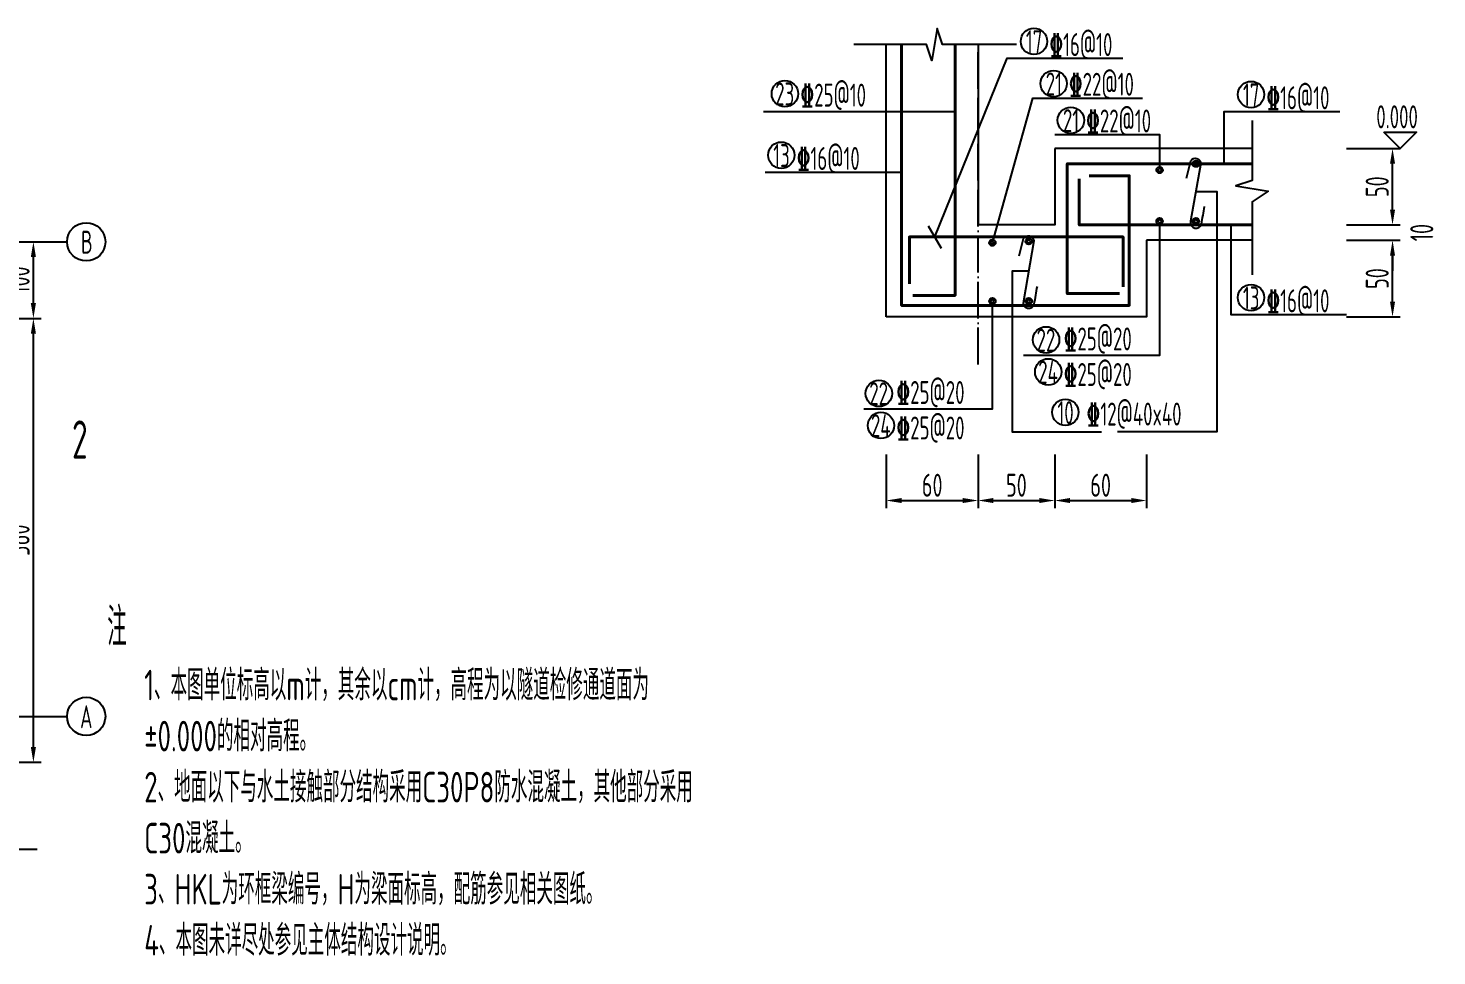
# Model space of a CAD drawing. Header units: millimetres. Extents: x -29538 to 115583, y -232866 to 15404.
# Drawn here: x 19580 to 37977, y -89264 to -77145 of the extents above; entities that cross this region are included whole.
import ezdxf
from ezdxf.enums import TextEntityAlignment as Align

# ---------------------------------------------------------------- set-up
doc = ezdxf.new("R2010")
doc.units = ezdxf.units.MM
doc.header["$LTSCALE"] = 10
doc.header["$MEASUREMENT"] = 0
doc.linetypes.add('ACAD_ISO04W100', pattern=[30, 24, -3, 0, -3])
for name, color, linetype in [('TQ-TEXT', 7, 'Continuous'), ('WALL-W', 2, 'Continuous'), ('中心线', 3, 'ACAD_ISO04W100'), ('尺寸', 4, 'Continuous'), ('文字', 7, 'Continuous'), ('标注', 4, 'Continuous'), ('次轮廓线', 7, 'Continuous'), ('轮廓线', 1, 'Continuous')]:
    doc.layers.add(name, color=color, linetype=linetype)
doc.layers.add('钢筋', color=6, linetype='Continuous', lineweight=40)
doc.styles.get("Standard").update_dxf_attribs({"font": 'gbenor.shx', "width": 0.75, "bigfont": 'gbcbig.shx'})
doc.dimstyles.get("Standard").update_dxf_attribs({"dimscale": 100, "dimtxt": 3, "dimasz": 2, "dimexe": 1, "dimexo": 1, "dimgap": 0.5, "dimtad": 1, "dimdec": 1, "dimlfac": 0.1, "dimdsep": 46, "dimtxsty": 'Standard', "dimcen": 0.5, "dimadec": 0, "dimazin": 0, "dimtfac": 1, "dimtdec": 1, "dimtofl": 0, "dimtmove": 2, "dimatfit": 3, "dimfxl": 0, "dimtolj": 1, "dimtzin": 0, "dimarcsym": 0})

# ---------------------------------------------------------------- blocks, each defined once
blk = doc.blocks.new('*D205')
at = {"layer": 'Defpoints', "color": 0}
for p in [(18400, -79936), (19648, -79936), (18400, -80936)]:
    blk.add_point(p, dxfattribs=at)
at = {"layer": '标注', "color": 0, "lineweight": -2}
for p, q in [((19048, -79936), (19748, -79936)), ((19648, -80736), (19648, -80136)), ((19048, -80936), (19748, -80936))]:
    blk.add_line(p, q, dxfattribs=at)
at = {"layer": '标注', "color": 0}
for points in [[(19614, -80136), (19681, -80136), (19648, -79936)], [(19614, -80736), (19681, -80736), (19648, -80936)]]:
    blk.add_solid(points, dxfattribs=at)
at = {"layer": '标注', "color": 0, "insert": (19448, -80436), "char_height": 300, "attachment_point": 5, "rotation": 90}
blk.add_mtext('\\A1;100', dxfattribs=at)
blk = doc.blocks.new('*D207')
at = {"layer": 'Defpoints', "color": 0}
for p in [(-5407, -80936), (19648, -80936), (17693, -86736)]:
    blk.add_point(p, dxfattribs=at)
at = {"layer": '标注', "color": 0, "lineweight": -2}
for p, q in [((19048, -80936), (19748, -80936)), ((19648, -86536), (19648, -81136)), ((19048, -86736), (19748, -86736))]:
    blk.add_line(p, q, dxfattribs=at)
at = {"layer": '标注', "color": 0}
for points in [[(19614, -81136), (19681, -81136), (19648, -80936)], [(19614, -86536), (19681, -86536), (19648, -86736)]]:
    blk.add_solid(points, dxfattribs=at)
at = {"layer": '标注', "color": 0, "insert": (19448, -83836), "char_height": 300, "attachment_point": 5, "rotation": 90}
blk.add_mtext('\\A1;580', dxfattribs=at)
blk = doc.blocks.new('*D527')
at = {"layer": 'Defpoints', "color": 0}
for p in [(34186, -79916), (37398, -79916), (34186, -80916)]:
    blk.add_point(p, dxfattribs=at)
at = {"layer": '标注', "color": 0, "lineweight": -2}
for p, q in [((36798, -79916), (37498, -79916)), ((37398, -80716), (37398, -80116)), ((36798, -80916), (37498, -80916))]:
    blk.add_line(p, q, dxfattribs=at)
at = {"layer": '标注', "color": 0}
for points in [[(37365, -80116), (37431, -80116), (37398, -79916)], [(37365, -80716), (37431, -80716), (37398, -80916)]]:
    blk.add_solid(points, dxfattribs=at)
at = {"layer": '标注', "color": 0, "insert": (37198, -80416), "char_height": 300, "attachment_point": 5, "rotation": 90}
blk.add_mtext('\\A1;50', dxfattribs=at)
blk = doc.blocks.new('*D528')
at = {"layer": 'Defpoints', "color": 0}
for p in [(35563, -78716), (37398, -78716), (32986, -79716)]:
    blk.add_point(p, dxfattribs=at)
at = {"layer": '标注', "color": 0, "lineweight": -2}
for p, q in [((36798, -78716), (37498, -78716)), ((37398, -79516), (37398, -78916)), ((36798, -79716), (37498, -79716))]:
    blk.add_line(p, q, dxfattribs=at)
at = {"layer": '标注', "color": 0}
for points in [[(37365, -78916), (37431, -78916), (37398, -78716)], [(37365, -79516), (37431, -79516), (37398, -79716)]]:
    blk.add_solid(points, dxfattribs=at)
at = {"layer": '标注', "color": 0, "insert": (37198, -79216), "char_height": 300, "attachment_point": 5, "rotation": 90}
blk.add_mtext('\\A1;50', dxfattribs=at)
blk = doc.blocks.new('*D529')
at = {"layer": 'Defpoints', "color": 0}
for p in [(31986, -79716), (30786, -80916), (31986, -83316)]:
    blk.add_point(p, dxfattribs=at)
at = {"layer": '标注', "color": 0, "lineweight": -2}
for p, q in [((30786, -82716), (30786, -83416)), ((31986, -82716), (31986, -83416)), ((30986, -83316), (31786, -83316))]:
    blk.add_line(p, q, dxfattribs=at)
at = {"layer": '标注', "color": 0}
for points in [[(30986, -83283), (30986, -83349), (30786, -83316)], [(31786, -83283), (31786, -83349), (31986, -83316)]]:
    blk.add_solid(points, dxfattribs=at)
at = {"layer": '标注', "color": 0, "insert": (31386, -83116), "char_height": 300, "attachment_point": 5}
blk.add_mtext('\\A1;60', dxfattribs=at)
blk = doc.blocks.new('*D530')
at = {"layer": 'Defpoints', "color": 0}
for p in [(31986, -79716), (32986, -79716), (32986, -83316)]:
    blk.add_point(p, dxfattribs=at)
at = {"layer": '标注', "color": 0, "lineweight": -2}
for p, q in [((31986, -82716), (31986, -83416)), ((32986, -82716), (32986, -83416)), ((32186, -83316), (32786, -83316))]:
    blk.add_line(p, q, dxfattribs=at)
at = {"layer": '标注', "color": 0}
for points in [[(32186, -83283), (32186, -83349), (31986, -83316)], [(32786, -83283), (32786, -83349), (32986, -83316)]]:
    blk.add_solid(points, dxfattribs=at)
at = {"layer": '标注', "color": 0, "insert": (32486, -83116), "char_height": 300, "attachment_point": 5}
blk.add_mtext('\\A1;50', dxfattribs=at)
blk = doc.blocks.new('*D531')
at = {"layer": 'Defpoints', "color": 0}
for p in [(32986, -79716), (34186, -80916), (34186, -83316)]:
    blk.add_point(p, dxfattribs=at)
at = {"layer": '标注', "color": 0, "lineweight": -2}
for p, q in [((32986, -82716), (32986, -83416)), ((34186, -82716), (34186, -83416)), ((33186, -83316), (33986, -83316))]:
    blk.add_line(p, q, dxfattribs=at)
at = {"layer": '标注', "color": 0}
for points in [[(33186, -83283), (33186, -83349), (32986, -83316)], [(33986, -83283), (33986, -83349), (34186, -83316)]]:
    blk.add_solid(points, dxfattribs=at)
at = {"layer": '标注', "color": 0, "insert": (33586, -83116), "char_height": 300, "attachment_point": 5}
blk.add_mtext('\\A1;60', dxfattribs=at)
blk = doc.blocks.new('*D532')
at = {"layer": 'Defpoints', "color": 0}
for p in [(32986, -79716), (34186, -79916), (37398, -79916)]:
    blk.add_point(p, dxfattribs=at)
at = {"layer": '标注', "color": 0, "lineweight": -2}
for p, q in [((37398, -79516), (37398, -79316)), ((36798, -79716), (37498, -79716)), ((36798, -79916), (37498, -79916)), ((37398, -80116), (37398, -80316))]:
    blk.add_line(p, q, dxfattribs=at)
at = {"layer": '标注', "color": 0}
for points in [[(37365, -79516), (37431, -79516), (37398, -79716)], [(37365, -80116), (37431, -80116), (37398, -79916)]]:
    blk.add_solid(points, dxfattribs=at)
at = {"layer": '标注', "color": 0, "insert": (37780, -79816), "char_height": 300, "attachment_point": 5, "rotation": 90}
blk.add_mtext('\\A1;10', dxfattribs=at)

msp = doc.modelspace()

# ---------------------------------------------------------------- linework, layer by layer
at = {"ltscale": 2}
for points in [[(32487.81, -77359.24), (31521.24, -77359.24), (31451.24, -77149.24), (31381.24, -77569.24), (31311.24, -77359.24), (30363.06, -77359.24)], [(35563.09, -78350.46), (35563.09, -79134.27), (35353.09, -79204.27), (35773.09, -79273.27), (35563.09, -79415.37), (35563.09, -80369.36)]]:
    msp.add_lwpolyline(points, dxfattribs=at)
at = {"layer": 'WALL-W', "color": 6, "ltscale": 2}
for points in [[(34705.47, -79105.35), (34764.11, -78878.25, -0.72553014), (34896.15, -78909.02), (34760.86, -79668.32, 0.974105), (34903.69, -79704.52, -0.00528314), (34944.18, -79474.47, -0.73500734)], [(32521.16, -80119.32), (32579.8, -79892.22, -0.72553014), (32711.84, -79922.99), (32576.55, -80713.19, 0.974105), (32719.38, -80749.4, -0.00528314), (32759.87, -80519.34, -0.73500734)]]:
    msp.add_lwpolyline(points, format="xyb", dxfattribs=at)
for centre, radius in [((34830.59, -78915.95), 42.19), ((34830.59, -78915.95), 21.09), ((34356.36, -78998.33), 42.19), ((34356.36, -78998.33), 21.09), ((34356.36, -79666.72), 42.19), ((34356.36, -79666.72), 21.09), ((34830.59, -79666.72), 42.19), ((34830.59, -79666.72), 21.09), ((32172.05, -79947.42), 42.19), ((32172.05, -79947.42), 21.09), ((32646.28, -79929.92), 42.19), ((32646.28, -79929.92), 21.09), ((32172.05, -80711.59), 42.19), ((32172.05, -80711.59), 21.09), ((32646.28, -80711.59), 42.19), ((32646.28, -80711.59), 21.09)]:
    msp.add_circle(centre, radius, dxfattribs=at)
at = {"layer": '中心线', "ltscale": 2}
msp.add_line((31985.84, -81537.29), (31985.84, -77359.24), dxfattribs=at)
at = {"layer": '尺寸'}
for p, q in [((18123.1, -79936.23), (20087.5, -79936.23)), ((18123.1, -86136.23), (20087.5, -86136.23))]:
    msp.add_line(p, q, dxfattribs=at)
at = {"layer": '文字'}
msp.add_lwpolyline([(20482.19, -82496.72, 0, 70, 0), (20482.19, -82696.72, 0, 0, 0), (20482.19, -82946.72, 0, 0, 0), (20002.51, -82946.72, 0, 0, 0)], format="xyseb", dxfattribs=at)
for centre, radius in [((32714.9, -77317.08), 172.44), ((32972.24, -77869.25), 172.44), ((29462.29, -78000.83), 172.44), ((35549.88, -78012.23), 172.44), ((33196.82, -78348.71), 172.44), ((29415.45, -78804.81), 172.44), ((20337.5, -79936.23), 250), ((35549.88, -80665.08), 172.44), ((32873.93, -81217.34), 172.44), ((32901.59, -81635.22), 172.44), ((30689.63, -81916.52), 172.44), ((33124.98, -82163.63), 172.44), ((30717.28, -82334.4), 172.44), ((20337.5, -86136.23), 250)]:
    msp.add_circle(centre, radius, dxfattribs=at)
at = {"layer": '标注'}
msp.add_line((31333.06, -79725.66), (31504.03, -80020.05), dxfattribs=at)
for points in [[(31418.54, -79872.86), (32364.21, -77538.1), (33873.88, -77538.1)], [(32172.05, -79947.42), (32702.04, -78057.75), (34133.58, -78057.75)], [(29183.41, -78233.03), (31685.84, -78233.03)], [(35199.18, -78915.95), (35199.18, -78233.25), (36708.86, -78233.25)], [(34358.16, -78956.18), (34358.16, -78537.21), (32988.27, -78537.21)], [(29205.83, -79025.83), (30985.83, -79025.83)], [(34822.88, -79280.73), (35101.89, -79280.73), (35101.89, -82419.94), (33808.26, -82419.94)], [(32576.4, -81417.59), (34358.16, -81417.59), (34358.16, -79687.74)], [(35286.37, -79716.03), (35286.37, -80886.1), (36796.05, -80886.1)], [(32644.19, -80318.09), (32430.09, -80318.09), (32430.09, -82419.94), (33031.21, -82419.94), (33596.47, -82419.94)], [(30493.39, -82116.77), (32173.85, -82116.77), (32173.85, -80732.61)], [(17017.56, -86034.8), (18242.76, -87871.97), (19698.21, -87871.97)]]:
    msp.add_lwpolyline(points, dxfattribs=at)
at = {"layer": '次轮廓线'}
msp.add_lwpolyline([(37285.83, -78503.82), (37710.1, -78503.82), (37497.96, -78715.95)], close=True, dxfattribs=at)
at = {"layer": '轮廓线'}
for p, q in [((30785.83, -80916.03), (30785.83, -77359.24)), ((31985.83, -77359.24), (31985.83, -79716.03)), ((35563.09, -78715.95), (32985.84, -78715.95)), ((35563.09, -79916.03), (34185.84, -79916.03))]:
    msp.add_line(p, q, dxfattribs=at)
for points in [[(32985.84, -78715.95), (32985.84, -79716.03), (31985.84, -79716.03)], [(34185.84, -79916.03), (34185.84, -80916.03), (30785.83, -80916.03)]]:
    msp.add_lwpolyline(points, dxfattribs=at)
at = {"layer": '钢筋'}
for points in [[(33437.66, -79073.14), (33959.67, -79073.14), (33959.67, -80767.59), (30985.83, -80767.59), (30985.83, -77359.24)], [(31685.84, -77359.24), (31685.84, -80636.97), (31134.02, -80636.97)], [(35563.09, -78915.95), (33149.62, -78915.95), (33149.62, -80612.53), (33831.4, -80612.53)], [(35563.09, -79716.03), (33305.7, -79716.03), (33305.7, -79113.69)], [(31089.04, -80482.87), (31089.04, -79872.86), (33879.71, -79872.86), (33879.71, -80525.43)]]:
    msp.add_lwpolyline(points, dxfattribs=at)

# ---------------------------------------------------------------- texts
at = {"layer": 'TQ-TEXT', "width": 0.7}
msp.add_text('注', height=500, dxfattribs=at).set_placement((20613.1, -85215.8))
at = {"layer": '文字', "width": 0.7}
for s, height, p in [('17', 300, (32717.38, -77321.22)), ('21', 300, (32974.72, -77873.39)), ('23', 300, (29459.81, -78004.98)), ('17', 300, (35552.35, -78016.38)), ('0.000', 300, (37457.45, -78302.83)), ('21', 300, (33199.3, -78352.86)), ('13', 300, (29417.93, -78808.96)), ('B', 300, (20345.98, -79940.37)), ('13', 300, (35552.35, -80669.22)), ('22', 300, (32871.46, -81221.48)), ('24', 300, (32899.11, -81639.36)), ('22', 300, (30687.15, -81920.66)), ('10', 300, (33127.46, -82167.77)), ('24', 300, (30714.81, -82338.54)), ('2', 500, (20254.15, -82519.8)), ('A', 300, (20338.41, -86140.37))]:
    msp.add_text(s, height=height, dxfattribs=at).set_placement(p, align=Align.MIDDLE_CENTER)
for s, p in [('%%13216@10', (32915.91, -77509.01)), ('%%13222@10', (33171.46, -78027.52)), ('%%13225@10', (29665.26, -78169.47)), ('%%13216@10', (35750.88, -78204.17)), ('%%13222@10', (33396.04, -78506.98)), ('%%13216@10', (29616.46, -78996.75)), ('%%13216@10', (35750.88, -80857.01)), ('%%13225@20', (33103.02, -81354.92)), ('%%13225@20', (33103.02, -81818.99)), ('%%13225@20', (30918.71, -82054.1)), ('%%13212@40x40', (33402.42, -82336.17)), ('%%13225@20', (30918.71, -82518.16))]:
    msp.add_text(s, height=300, dxfattribs=at).set_placement(p)
at = {"layer": '标注', "insert": (21095.32, -85527.12), "char_height": 400, "width": 7276.5515, "attachment_point": 1}
msp.add_mtext('1、本图单位标高以m计，其余以cm计，高程为以隧道检修通道面为%%P0.000的相对高程。\\P2、地面以下与水土接触部分结构采用C30P8防水混凝土，其他部分采用C30混凝土。\\P3、HKL为环框梁编号，H为梁面标高，配筋参见相关图纸。\\P4、本图未详尽处参见主体结构设计说明。', dxfattribs=at)

# ---------------------------------------------------------------- dimensions: what is measured, and where the dimension line sits
at = {"layer": '标注'}
for base, p1, p2, picture, middle in [((37397.96, -78715.95), (32985.84, -79716.03), (35563.09, -78715.95), '*D528', (37197.96, -79215.99)), ((37397.96, -79916.03), (34185.84, -80916.03), (34185.84, -79916.03), '*D527', (37197.96, -80416.03))]:
    dim = msp.add_linear_dim(base=base, p1=p1, p2=p2, angle=90, dimstyle='Standard', override={"dimlfac": 0.05}, dxfattribs=at)
    dim.commit()
    dim.dimension.update_dxf_attribs({"geometry": picture, "text_midpoint": middle})
dim = msp.add_linear_dim(base=(37397.96, -79916.03), p1=(32985.84, -79716.03), p2=(34185.84, -79916.03), angle=90, dimstyle='Standard', override={"dimlfac": 0.05}, dxfattribs=at)
dim.commit()
dim.dimension.update_dxf_attribs({"geometry": '*D532', "text_midpoint": (37779.64, -79816.03), "dimtype": 160})
for base, p1, p2, picture, middle in [((31985.84, -83316.09), (30785.83, -80916.03), (31985.84, -79716.03), '*D529', (31385.83, -83116.09)), ((32985.84, -83316.09), (31985.84, -79716.03), (32985.84, -79716.03), '*D530', (32485.84, -83116.09)), ((34185.84, -83316.09), (32985.84, -79716.03), (34185.84, -80916.03), '*D531', (33585.84, -83116.09))]:
    dim = msp.add_linear_dim(base=base, p1=p1, p2=p2, dimstyle='Standard', override={"dimlfac": 0.05}, dxfattribs=at)
    dim.commit()
    dim.dimension.update_dxf_attribs({"geometry": picture, "text_midpoint": middle})
for base, p1, p2, picture, middle in [((19647.74, -79936.23), (18400.07, -80936.23), (18400.07, -79936.23), '*D205', (19447.74, -80436.23)), ((19647.74, -80936.23), (17693.39, -86736.28), (-5406.61, -80936.23), '*D207', (19447.74, -83836.25))]:
    dim = msp.add_linear_dim(base=base, p1=p1, p2=p2, angle=90, dimstyle='Standard', dxfattribs=at)
    dim.commit()
    dim.dimension.update_dxf_attribs({"geometry": picture, "text_midpoint": middle})

doc.saveas('drawing.dxf')
